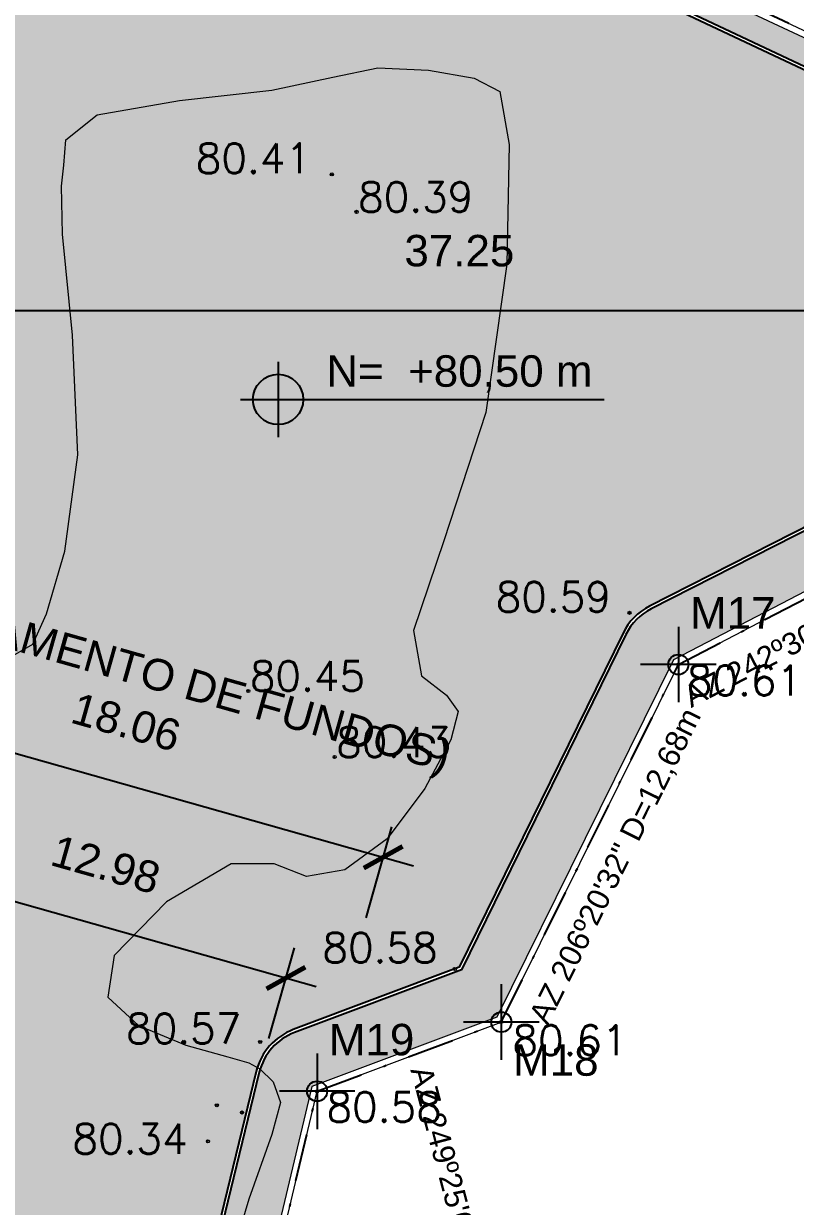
# Model space of a CAD drawing. Header units: inches. Extents: x 1286 to 7442, y -84 to 3420.
# Drawn here: x 2024.01 to 2048.55, y 87.7 to 125.29 of the extents above; entities that cross this region are included whole.
import ezdxf

# ---------------------------------------------------------------- set-up
doc = ezdxf.new("R2010")
doc.units = ezdxf.units.IN
doc.header["$LTSCALE"] = 3
doc.header["$MEASUREMENT"] = 0
doc.linetypes.add('DASHDOT', pattern=[1, 0.5, -0.25, 0, -0.25])
for name, color, linetype in [('ARQ_COTAS', 133, 'Continuous'), ('ARQ_HATCH', 8, 'Continuous'), ('ARQ_LIMITE', 6, 'DASHDOT'), ('ARQ_NÍVEIS', 160, 'Continuous'), ('ARQ_PONTO', 133, 'Continuous'), ('ARQ_RUA', 250, 'Continuous'), ('ARQ_TEXTO', 133, 'Continuous')]:
    doc.layers.add(name, color=color, linetype=linetype)
doc.layers.add('ARQ_TOPOGRAFIA', color=8, linetype='Continuous', lineweight=5)
doc.layers.add('ARQ_VISTA', color=2, linetype='Continuous', lineweight=5)
doc.styles.add('1-500', font='arial.ttf', dxfattribs={"height": 1})
doc.styles.add('ROMAN', font='romans__.ttf', dxfattribs={"height": 0.75})
doc.dimstyles.new('1 - 500', dxfattribs={"dimscale": 2, "dimtxt": 1, "dimasz": 0.5, "dimexe": 0.5, "dimexo": 0.5, "dimgap": 0.7, "dimtad": 1, "dimzin": 4, "dimdsep": 46, "dimtxsty": '1-500', "dimblk": 'ARCHTICK', "dimcen": 0.1, "dimdle": 0.5, "dimclrd": 256, "dimclre": 256, "dimclrt": 256, "dimazin": 0, "dimtfac": 1, "dimtix": 1, "dimtofl": 0, "dimtmove": 2, "dimatfit": 3, "dimldrblk": 'OPEN90', "dimfxl": 1, "dimfxlon": 1, "dimtolj": 1, "dimtzin": 0, "dimlwd": -1, "dimlwe": -1, "dimarcsym": 0})

# ---------------------------------------------------------------- blocks, each defined once
blk = doc.blocks.new('_ArchTick')
at = {"color": 0, "linetype": 'ByBlock', "const_width": 0.15}
blk.add_lwpolyline([(-0.5, -0.5), (0.5, 0.5)], dxfattribs=at)
blk = doc.blocks.new('*D29')
at = {"layer": 'ARQ_COTAS', "transparency": 16777216}
for p, q in [((2019.3163009199, 96.55852935279495), (2020.131720381161, 99.44558513718789)), ((2018.897561965943, 98.75503969614397), (2033.315912349072, 94.6827236829779)), ((2031.809947446767, 93.02982631380314), (2032.625366908028, 95.91688209819608))]:
    blk.add_line(p, q, dxfattribs=at)
at = {"layer": 'Defpoints', "color": 0, "transparency": 16777216}
for p in [(2019.014198933147, 95.48891386068658), (2032.353560420941, 94.95453017006503), (2031.507845460014, 91.96021082169477)]:
    blk.add_point(p, dxfattribs=at)
at = {"layer": 'ARQ_COTAS', "transparency": 16777216}
for p, rotation in [((2019.859913894074, 98.48323320905683), 164.2282083233082), ((2032.353560420941, 94.95453017006503), 344.2282083233083)]:
    blk.add_blockref('_ArchTick', p, dxfattribs=dict(at, rotation=rotation))
at = {"layer": 'ARQ_COTAS', "transparency": 16777216, "insert": (2026.626043289624, 98.55752528812991), "char_height": 1, "attachment_point": 5, "rotation": 344.2282083233082, "style": '1-500'}
blk.add_mtext('\\A1;12.98', dxfattribs=at)
blk = doc.blocks.new('_Open90')
at = {"color": 0, "linetype": 'ByBlock', "lineweight": -2}
for p, q in [((-0.5, 0.5), (0, 0)), ((0, 0), (-1, 0)), ((0, 0), (-0.5, -0.5))]:
    blk.add_line(p, q, dxfattribs=at)
blk = doc.blocks.new('*D33')
at = {"layer": 'ARQ_COTAS', "transparency": 16777216}
for p, q in [((2019.24357175476, 117.3870295444162), (2019.24357175476, 115.1603023341172)), ((2056.49131819111, 117.2278345703152), (2056.49131819111, 115.1603023341172)), ((2057.49131819111, 116.1603023341172), (2018.24357175476, 116.1603023341172))]:
    blk.add_line(p, q, dxfattribs=at)
at = {"layer": 'Defpoints', "color": 0, "transparency": 16777216}
for p in [(2019.24357175476, 118.3870295444162), (2056.49131819111, 118.2278345703152), (2019.24357175476, 116.1603023341172)]:
    blk.add_point(p, dxfattribs=at)
at = {"layer": 'ARQ_COTAS', "transparency": 16777216, "rotation": 180}
blk.add_blockref('_ArchTick', (2019.24357175476, 116.1603023341172), dxfattribs=at)
at = {"layer": 'ARQ_COTAS', "transparency": 16777216}
blk.add_blockref('_ArchTick', (2056.49131819111, 116.1603023341172), dxfattribs=at)
at = {"layer": 'ARQ_COTAS', "transparency": 16777216, "insert": (2037.867444972935, 118.0712163859589), "char_height": 1, "attachment_point": 5, "style": '1-500'}
blk.add_mtext('\\A1;37.25', dxfattribs=at)
blk = doc.blocks.new('*D86')
at = {"layer": 'ARQ_COTAS', "transparency": 16777216}
for p, q in [((2017.518984834227, 101.7762619625754), (2018.334117864368, 104.663398631175)), ((2017.100027964788, 103.972730751689), (2036.407335007506, 98.52164703100266)), ((2034.901534097878, 96.86860026198337), (2035.716667128019, 99.755736930583))]:
    blk.add_line(p, q, dxfattribs=at)
at = {"layer": 'Defpoints', "color": 0, "transparency": 16777216}
for p in [(2035.444956117972, 98.79335804104983), (2015.96210938764, 96.2619323696448), (2033.344658651291, 91.35427066905277)]:
    blk.add_point(p, dxfattribs=at)
at = {"layer": 'ARQ_COTAS', "transparency": 16777216}
for p, rotation in [((2018.062406854321, 103.7010197416419), 164.2338926832976), ((2035.444956117972, 98.79335804104983), 344.2338926832977)]:
    blk.add_blockref('_ArchTick', p, dxfattribs=dict(at, rotation=rotation))
at = {"layer": 'ARQ_COTAS', "transparency": 16777216, "insert": (2027.272805202409, 103.0858840016417), "char_height": 1, "attachment_point": 5, "rotation": 344.23389268329765, "style": '1-500'}
blk.add_mtext('\\A1;18.06', dxfattribs=at)
blk = doc.blocks.new('n')
at = {"layer": 'ARQ_NÍVEIS'}
h = blk.add_hatch(color=256, dxfattribs=at)
h.dxf.hatch_style = 1
h.paths.add_polyline_path([(0.09999999997671694, 0), (0, 0), (0, -0.09999999962747097, 0.4142135623730951)])
h.paths.add_polyline_path([(0, 0.09999999962747097, 0.4142135623730951), (-0.09999999997671694, 0), (0, 0)])
blk.add_line((-0.1500000000232831, 0), (1.295434644723301, 0), dxfattribs=at)
at = {"layer": 'ARQ_NÍVEIS', "flags": 128}
blk.add_lwpolyline([(0, 0.150000000372529), (0, -0.150000000372529)], dxfattribs=at)
at = {"layer": 'ARQ_NÍVEIS'}
blk.add_circle((0, 0), 0.1, dxfattribs=at)

msp = doc.modelspace()

# ---------------------------------------------------------------- hatches: boundary and pattern name
at = {"layer": 'ARQ_HATCH', "transparency": 33554534}
h = msp.add_hatch(color=124, dxfattribs=at)
h.dxf.hatch_style = 1
edge = h.paths.add_edge_path()
edge.add_line((2028.982420022144, 160.1009644051055), (2036.037899357385, 147.5638784956816))
edge.add_line((2036.037899357385, 147.5638784956816), (2036.164783690469, 129.8808690338533))
edge.add_arc((2037.964737353313, 129.8937845910489), 1.799999999999999, 180.4111184818888, 254.1232347868488)
edge.add_line((2037.472312815912, 128.1624504017699), (2043.582633305223, 126.4245584575392))
edge.add_line((2043.582633305223, 126.4245584575392), (2054.45753002885, 121.2969530645334))
edge.add_line((2054.45753002885, 121.2969530645334), (2053.639370916716, 119.7943686030765))
edge.add_line((2053.639370916716, 119.7943686030765), (2056.49131819111, 118.2278345703152))
edge.add_line((2056.49131819111, 118.2278345703152), (2053.097080742575, 111.3289530570344))
edge.add_line((2053.097080742575, 111.3289530570344), (2043.96296777016, 106.6891202506587))
edge.add_arc((2044.77816516696, 105.0842983900616), 1.799999999999999, 116.9290907431546, 153.8830154237984)
edge.add_line((2043.161950347079, 105.8766680361217), (2037.934595343798, 95.21431030057974))
edge.add_line((2037.934595343798, 95.21431030057974), (2032.624081229997, 93.22004556352283))
edge.add_arc((2033.256888400558, 91.53494761833164), 1.800000000000321, 110.5827332012862, 166.3342500322445)
edge.add_line((2031.507845460014, 91.96021082169474), (2027.348869095008, 74.85497295117057))
edge.add_line((2027.348869095008, 74.85497295117057), (2017.504240145794, 71.20797621217501))
edge.add_arc((2018.129532311673, 69.52007523543159), 1.800000000000386, 110.3274248843808, 164.5560199166134)
edge.add_line((2016.394528007528, 69.99940817254061), (2012.125594910373, 54.54748170500726))
edge.add_arc((2013.860599214519, 54.06814876789839), 1.800000000000331, 164.5560199166179, 222.0668745643394)
edge.add_line((2012.524345233652, 52.86215320463185), (2013.570992263044, 51.70245883909164))
edge.add_line((2013.570992263044, 51.70245883909164), (2013.572252011789, 51.80779682869587))
edge.add_line((2013.572252011789, 51.80779682869587), (2018.006066634503, 69.59663372712453))
edge.add_line((2018.006066634503, 69.59663372712453), (2028.922114329251, 73.58973905169981))
edge.add_line((2028.922114329251, 73.58973905169981), (2033.174660159413, 91.50406833278808))
edge.add_line((2033.174660159413, 91.50406833278808), (2039.057751981737, 93.71335397156219))
edge.add_line((2039.057751981737, 93.71335397156219), (2044.679798791519, 105.0676289597054))
edge.add_line((2044.679798791519, 105.0676289597054), (2054.390403832685, 110.1222754252863))
edge.add_line((2054.390403832685, 110.1222754252863), (2058.768197250945, 119.0308462588905))
edge.add_line((2058.768197250945, 119.0308462588905), (2056.077823815067, 120.5086300825888))
edge.add_line((2056.077823815067, 120.5086300825888), (2056.491626611712, 121.2685967481494))
edge.add_line((2056.491626611712, 121.2685967481494), (2043.823313466149, 127.1929977712326))
edge.add_line((2043.823313466149, 127.1929977712326), (2036.97287297717, 128.9490159871642))
edge.add_line((2036.97287297717, 128.9490159871642), (2036.867831135675, 147.924238867097))
edge.add_line((2036.867831135675, 147.924238867097), (2029.766747941721, 160.5423595960302))
edge.add_line((2029.766747941721, 160.5423595960302), (2028.982420022144, 160.1009644051055))
at = {"layer": 'ARQ_HATCH'}
h = msp.add_hatch(dxfattribs=at)
h.set_pattern_fill('HONEY', color=8, scale=2, angle=315)
h.set_pattern_definition([(315, (0, 0), (0.4182581518689039, -0.1120719340210068), [0.25, -0.5]), (75.00000000000006, (0, 0), (-0.1120719340210065, 0.4182581518689039), [0.25, -0.5]), (14.99999999999995, (0, 0), (0.3061862178478974, 0.3061862178478972), [-0.5, 0.25])])
edge = h.paths.add_edge_path()
edge.add_line((2027.264263873145, 74.93027181012508), (2031.410676407761, 91.98383655521494))
edge.add_arc((2033.256888400558, 91.53494761833191), 1.900000000000196, 110.58273320129791, 166.3342500322517, ccw=False)
edge.add_line((2032.588925276076, 93.31366211603343), (2037.86227917266, 95.29397202513368))
edge.add_line((2037.86227917266, 95.29397202513368), (2043.072160634863, 105.9206885720141))
edge.add_arc((2044.77816516696, 105.0842983900613), 1.900000000000084, 116.9290907431349, 153.8830154237829, ccw=False)
edge.add_line((2043.917679025893, 106.7782770206919), (2053.022069696935, 111.4030118630496))
edge.add_line((2053.022069696935, 111.4030118630496), (2056.359390164587, 118.1862080381203))
edge.add_line((2056.359390164587, 118.1862080381203), (2053.503901311252, 119.7546874097703))
edge.add_line((2053.503901311252, 119.7546874097703), (2054.319026549484, 121.2517000310854))
edge.add_line((2054.319026549484, 121.2517000310854), (2043.547395978262, 126.33061456353))
edge.add_line((2043.547395978262, 126.33061456353), (2037.444955897168, 128.0662651690322))
edge.add_arc((2037.964737353313, 129.8937845910488), 1.900000000000024, 180.4111184818863, 254.12323478683828, ccw=False)
edge.add_line((2036.064786264756, 129.8801515028979), (2035.938087219433, 147.5373386653158))
edge.add_line((2035.938087219433, 147.5373386653158), (2028.886049742801, 160.0683086363287))
edge.add_line((2028.886049742801, 160.0683086363287), (2019.551983432844, 156.9053925044673))
edge.add_line((2019.551983432844, 156.9053925044673), (2019.224547345852, 96.38867509817993))
edge.add_arc((2015.224605895302, 96.41031746797296), 3.999999999999855, 270.00000000175544, 359.68999437549314, ccw=False)
edge.add_line((2015.224605895424, 92.41031746797293), (1829.908059321895, 92.41031746228455))
edge.add_line((1829.908059321895, 92.41031746228455), (1821.139023796369, 51.94682778435836))
edge.add_line((1821.139023796369, 51.94682778435836), (1820.715427310113, 49.99220096145027))
edge.add_line((1820.715427310113, 49.99220096145027), (1819.882381543604, 46.14822762181966))
edge.add_line((1819.882381543604, 46.14822762181966), (1820.586895520249, 45.27151838692734))
edge.add_line((1820.586895520249, 45.27151838692734), (1825.661573923055, 45.25360175867486))
edge.add_line((1825.661573923055, 45.25360175867486), (1825.661079643, 45.11360263122397))
edge.add_line((1825.661079643, 45.11360263122397), (1837.917567904201, 45.07032994939748))
edge.add_line((1837.917567904201, 45.07032994939748), (1837.918238712847, 45.2603287652306))
edge.add_line((1837.918238712847, 45.2603287652306), (1843.088203466844, 45.24207571957579))
edge.add_line((1843.088203466844, 45.24207571957579), (1847.116079432678, 49.56277483984577))
edge.add_arc((1847.481808680162, 49.22183185702399), 0.5000000000000102, 89.76917005364379, 137.0088045831847, ccw=False)
edge.add_line((1847.483823046, 49.72182779933785), (1868.081214267397, 49.63884576341572))
edge.add_arc((1868.079199901558, 49.13884982110188), 0.5000000000000427, 33.18397013226132, 89.76917005364379, ccw=False)
edge.add_line((1868.497658638882, 49.4125143696976), (1870.97321147254, 45.62716212635685))
edge.add_line((1870.97321147254, 45.62716212635685), (1900.946390571415, 45.50640725026851))
edge.add_line((1900.946390571415, 45.50640725026851), (1898.819867647587, 48.7384985865132))
edge.add_arc((1899.23756746294, 49.01332009996092), 0.4999999999999962, 89.76917005364379, 213.3425265700413, ccw=False)
edge.add_line((1899.239581828779, 49.51331604227477), (1901.823614057921, 49.50290558529223))
edge.add_arc((1901.821599692082, 49.00290964297859), 0.4999999999998438, 34.945122172554875, 89.76917005364368, ccw=False)
edge.add_line((1902.23145021172, 49.28930543825498), (1904.885958721593, 45.49053565846148))
edge.add_line((1904.885958721593, 45.49053565846148), (1942.564058627547, 45.33873947193155))
edge.add_line((1942.564058627547, 45.33873947193155), (1940.437535703718, 48.57083080817624))
edge.add_arc((1940.855235519072, 48.84565232162396), 0.4999999999999962, 89.76917005364379, 213.3425265700413, ccw=False)
edge.add_line((1940.857249884911, 49.3456482639378), (1943.257650033538, 49.33597761733893))
edge.add_arc((1943.255635667699, 48.8359816750252), 0.4999999999999291, 34.94512216524589, 89.76917005364379, ccw=False)
edge.add_line((1943.665486187374, 49.12237747024937), (1946.319994696487, 45.32360769051108))
edge.add_line((1946.319994696487, 45.32360769051108), (1986.561594563938, 45.161483766667))
edge.add_line((1986.561594563938, 45.161483766667), (1983.054542666225, 48.30180528033523))
edge.add_arc((1983.388083589192, 48.67429749865212), 0.4999999999999505, 89.76917005364379, 228.1577621708837, ccw=False)
edge.add_line((1983.390097955031, 49.17429344096593), (1987.305575118959, 49.158518906066))
edge.add_arc((1987.30356075312, 48.65852296375247), 0.4999999999997231, 48.46062740960389, 89.76917005364368, ccw=False)
edge.add_line((1987.635128033179, 49.03277306568157), (1990.328791761928, 46.64631878996843))
edge.add_line((1990.328791761928, 46.64631878996843), (2013.483794201778, 46.55301459553719))
edge.add_line((2013.483794201778, 46.55301459553719), (2013.545179060348, 51.58180582048205))
edge.add_line((2013.545179060348, 51.58180582048205), (2012.450108901382, 52.7951534511168))
edge.add_arc((2013.860599214518, 54.06814876789851), 1.899999999999849, 164.556019916617, 222.0668745643654, ccw=False)
edge.add_line((2012.029205782365, 54.57411131262442), (2016.29813887952, 70.02603778015782))
edge.add_arc((2018.129532311673, 69.52007523543185), 1.900000000000261, 110.32742488438049, 164.556019916619, ccw=False)
edge.add_line((2017.469501692134, 71.30174848866083), (2027.264263873145, 74.93027181012508))
h.paths.add_polyline_path([(1891.92789943967, 70.99772158402979), (1891.815981584132, 65.09878317160232), (1891.770455676794, 62.69921500383526), (1891.658537821256, 56.80027659140782), (1864.713386937372, 57.31149459255134), (1864.982748555785, 71.50893958517332)], flags=16)

# ---------------------------------------------------------------- linework, layer by layer
at = {"layer": 'ARQ_LIMITE'}
msp.add_lwpolyline([(2056.768954649237, 121.3596924900808), (2043.891094071925, 127.382089434544), (2037.172015684238, 129.104434743876), (2037.06754120901, 147.9771660718866), (2018.122519126209, 181.6411254036971), (2010.089927579847, 199.6688570178844), (2002.34067173921, 209.8162104379185), (1990.860758651299, 216.9020706679471), (1967.983358651304, 225.2690706684978), (1944.921458651301, 233.5713706690616), (1920.735258651275, 240.1220706686177), (1908.659158651299, 241.552670669163), (1862.414958651283, 243.0698706678845), (1819.12765865085, 43.32667067123428), (1856.89280388899, 43.1933372825183), (1888.226184636285, 42.53057066945211), (2013.661578799441, 42.55230025796072), (2013.771958651301, 51.7820706687667), (2018.174458651298, 69.44527066906767), (2029.091858651274, 73.43887066876368), (2033.344658651291, 91.35427066905277), (2039.201958651294, 93.5538706689872), (2044.830058651296, 104.9203706685253), (2054.540958651272, 109.975170668567)], dxfattribs=at)
at = {"layer": 'ARQ_PONTO'}
for points in [[(2044.830058651296, 106.1203706685253), (2044.830058651296, 103.7203706685253)], [(2046.030058651296, 104.9203706685253), (2043.630058651296, 104.9203706685253)], [(2039.201958651294, 94.75387066898719), (2039.201958651294, 92.35387066898721)], [(2040.401958651294, 93.5538706689872), (2038.001958651294, 93.5538706689872)], [(2033.344658651291, 92.55427066905276), (2033.344658651291, 90.15427066905278)], [(2034.544658651291, 91.35427066905277), (2032.144658651291, 91.35427066905277)]]:
    msp.add_lwpolyline(points, dxfattribs=at)
for centre in [(2044.830058651296, 104.9203706685253), (2039.201958651294, 93.5538706689872), (2033.344658651291, 91.35427066905277)]:
    msp.add_circle(centre, 0.32, dxfattribs=at)
at = {"layer": 'ARQ_RUA'}
for points in [[(1865.003940472295, 92.51031746336186), (2015.224605895422, 92.51031746797292, 0.4126297152386094), (2019.124548809588, 96.38921615742494), (2019.451798285091, 156.871444039835), (2028.982420022144, 160.1009644051055), (2036.037899357385, 147.5638784956816), (2036.16478369047, 129.8808690338533, 0.3331991472201927), (2037.472312815912, 128.1624504017699), (2043.582633305223, 126.4245584575392), (2054.45753002885, 121.2969530645334), (2053.639370916716, 119.7943686030765), (2056.49131819111, 118.2278345703152), (2053.097080742575, 111.3289530570344), (2043.96296777016, 106.6891202506587, 0.1626539747151299), (2043.161950347079, 105.8766680361217), (2037.934595343798, 95.21431030057974), (2032.624081229996, 93.22004556352283, 0.2481767017898104), (2031.507845460014, 91.96021082169474), (2027.348869095008, 74.85497295117057), (2017.504240145794, 71.20797621217501, 0.2411339360085609), (2016.394528007528, 69.99940817254061), (2012.125594910373, 54.54748170500726, 0.2563417893826362), (2012.524345233652, 52.86215320463185), (2013.570992263044, 51.70245883909164)], [(2028.886049742801, 160.0683086363288), (2035.938087219433, 147.5373386653158), (2036.064786264756, 129.8801515028979, 0.3331991472202022), (2037.444955897168, 128.0662651690322), (2043.547395978262, 126.33061456353), (2054.319026549484, 121.2517000310854), (2053.503901311252, 119.7546874097703), (2056.359390164587, 118.1862080381203), (2053.022069696935, 111.4030118630496), (2043.917679025893, 106.7782770206919, 0.16265397471514), (2043.072160634863, 105.9206885720139), (2037.86227917266, 95.29397202513368), (2032.588925276076, 93.31366211603343, 0.2481767017898029), (2031.410676407761, 91.9838365552149), (2027.264263873145, 74.93027181012508), (2017.469501692134, 71.30174848866073, 0.2411339360085654), (2016.29813887952, 70.02603778015778), (2012.029205782365, 54.57411131262441, 0.2563417893826386), (2012.450108901382, 52.79515345111705), (2013.569230657181, 51.55515643387223)]]:
    msp.add_lwpolyline(points, format="xyb", dxfattribs=at)
at = {"layer": 'ARQ_TOPOGRAFIA', "ltscale": 0.4000000059604645}
for p, q in [((2033.841775148747, 123.5962501209028), (2035.272046771122, 123.8866478282757)), ((2035.272046771122, 123.8866478282757), (2036.886992766773, 123.8121575213768)), ((2036.886992766773, 123.8121575213768), (2038.336284675072, 123.5588239695676)), ((2031.904945237377, 123.1760468747266), (2033.841775148747, 123.5962501209028)), ((2038.336284675072, 123.5588239695676), (2039.153287096608, 123.139596568773)), ((2028.966067762307, 122.852724604661), (2031.904945237377, 123.1760468747266)), ((2039.153287096608, 123.139596568773), (2039.447697999527, 121.4539159558512)), ((2026.354188121873, 122.3982587050446), (2028.966067762307, 122.852724604661)), ((2025.359428620886, 121.6038896053828), (2026.354188121873, 122.3982587050446)), ((2025.291684516782, 120.7926289405473), (2025.359428620886, 121.6038896053828)), ((2039.447697999527, 121.4539159558512), (2039.376110734611, 117.6441639758445)), ((2025.22252244606, 120.1275793093987), (2025.291684516782, 120.7926289405473)), ((2033.8117586513, 120.5038706682421), (2033.8117586513, 120.5038706682421)), ((2025.250421608496, 118.6004359129615), (2025.22252244606, 120.1275793093987)), ((2034.599258651277, 119.3102706692912), (2034.599258651277, 119.3102706692912)), ((2025.569844784175, 115.3891441453047), (2025.250421608496, 118.6004359129615)), ((2039.376110734611, 117.6441639758445), (2038.706366815069, 112.9379960562833)), ((2025.732276511048, 111.5880575556107), (2025.569844784175, 115.3891441453047)), ((2038.706366815069, 112.9379960562833), (2037.377796117089, 108.8555338684268)), ((2025.326953678497, 108.5230466075041), (2025.732276511048, 111.5880575556107)), ((2037.377796117089, 108.8555338684268), (2036.404433806591, 106.0014904815503)), ((2024.737100822811, 106.5296412821658), (2025.326953678497, 108.5230466075041)), ((2024.303577517439, 105.5636819679089), (2024.737100822811, 106.5296412821658)), ((2043.276558651287, 106.5647706690975), (2043.276558651287, 106.5647706690975)), ((2036.404433806591, 106.0014904815503), (2036.669199616026, 104.5594574086167)), ((2023.403795837297, 105.0525911938198), (2024.303577517439, 105.5636819679089)), ((2044.830058651296, 104.9203706685253), (2044.830058651296, 104.9203706685253)), ((2036.669199616026, 104.5594574086167), (2037.455846254208, 103.9439485449143)), ((2031.157458651276, 104.0799706693538), (2031.157458651276, 104.0799706693538)), ((2037.455846254208, 103.9439485449143), (2037.831328363991, 103.4325051609226)), ((2037.831328363991, 103.4325051609226), (2037.594575347513, 102.5238556362488)), ((2037.594575347513, 102.5238556362488), (2036.772034260317, 100.9781806137212)), ((2033.900958651288, 101.9789706695624), (2033.900958651288, 101.9789706695624)), ((2036.772034260317, 100.9781806137212), (2035.5682480125, 99.38028264639752)), ((2035.5682480125, 99.38028264639752), (2034.231480901526, 98.39548947883623)), ((2030.612909587177, 98.58779517968969), (2028.557405803982, 97.37732068111973)), ((2031.981203181425, 98.58362755773442), (2030.612909587177, 98.58779517968969)), ((2033.006786920003, 98.18660769460575), (2031.981203181425, 98.58362755773442)), ((2034.231480901526, 98.39548947883623), (2033.006786920003, 98.18660769460575)), ((2028.557405803982, 97.37732068111973), (2026.888327771932, 95.66701432725267)), ((2026.888327771932, 95.66701432725267), (2026.689653443394, 94.34352007357256)), ((2037.725658651285, 95.24247066898124), (2037.725658651285, 95.24247066898124)), ((2026.689653443394, 94.34352007357256), (2027.668592546794, 93.44421646406727)), ((2027.668592546794, 93.44421646406727), (2029.175709570776, 92.82233383914308)), ((2039.201958651294, 93.5538706689872), (2039.201958651294, 93.5538706689872)), ((2031.535958651297, 92.92237066885309), (2031.535958651297, 92.92237066885309)), ((2029.175709570776, 92.82233383914308), (2030.511756269745, 92.44377513637619)), ((2030.511756269745, 92.44377513637619), (2031.17734216982, 92.26174056937771)), ((2031.17734216982, 92.26174056937771), (2031.522320618202, 92.06594683265166)), ((2031.522320618202, 92.06594683265166), (2031.944169882587, 91.65079053899126)), ((2031.944169882587, 91.65079053899126), (2032.181624091627, 90.99287144129949)), ((2032.181624091627, 90.99287144129949), (2031.905031449704, 89.97512304631846)), ((2033.344658651291, 91.35427066905277), (2033.344658651291, 91.35427066905277)), ((2030.156958651281, 90.90807066893058), (2030.156958651281, 90.90807066893058)), ((2030.959058651282, 90.6788706689872), (2030.959058651282, 90.6788706689872)), ((2031.905031449704, 89.97512304631846), (2031.169940603042, 87.92361070250945)), ((2029.873158651277, 89.76227066887395), (2029.873158651277, 89.76227066887395)), ((2031.169940603042, 87.92361070250945), (2030.163820196514, 84.50034630706386))]:
    msp.add_line(p, q, dxfattribs=at)
for centre in [(2033.8117586513, 120.5038706682421), (2034.599258651277, 119.3102706692912), (2043.276558651287, 106.5647706690975), (2044.830058651296, 104.9203706685253), (2031.157458651276, 104.0799706693538), (2033.900958651288, 101.9789706695624), (2037.725658651285, 95.24247066898124), (2039.201958651294, 93.5538706689872), (2031.535958651297, 92.92237066885309), (2033.344658651291, 91.35427066905277), (2030.156958651281, 90.90807066893058), (2030.959058651282, 90.6788706689872), (2029.873158651277, 89.76227066887395)]:
    msp.add_circle(centre, 0.05000000000000001, dxfattribs=at)
for p in [(2033.8117586513, 120.5038706682421), (2034.599258651277, 119.3102706692912), (2043.276558651287, 106.5647706690975), (2044.830058651296, 104.9203706685253), (2031.157458651276, 104.0799706693538), (2033.900958651288, 101.9789706695624), (2037.725658651285, 95.24247066898124), (2039.201958651294, 93.5538706689872), (2031.535958651297, 92.92237066885309), (2033.344658651291, 91.35427066905277), (2030.156958651281, 90.90807066893058), (2030.959058651282, 90.6788706689872), (2029.873158651277, 89.76227066887395)]:
    msp.add_point(p, dxfattribs=at)
at = {"layer": 'ARQ_VISTA'}
for points in [[(2056.768954649237, 121.3596924900808), (2043.891094071925, 127.382089434544), (2037.172015684238, 129.104434743876), (2037.06754120901, 147.9771660718866), (2018.122519126209, 181.6411254036971), (2010.089927579847, 199.6688570178844), (2002.34067173921, 209.8162104379185), (1990.860758651299, 216.9020706679471), (1967.983358651304, 225.2690706684978), (1944.921458651301, 233.5713706690616), (1920.735258651275, 240.1220706686177), (1908.659158651299, 241.552670669163), (1862.414958651283, 243.0698706678845), (1862.371898538708, 242.8711757925316)], [(1862.371898538708, 242.8711757925316), (1908.644088013264, 241.3530575028518), (1920.697147466117, 239.9251870099063), (1944.861345405688, 233.3804461480986), (1967.91513812327, 225.0810647748312), (1990.772990741956, 216.7212138794859), (2002.204161046221, 209.6654396396118), (2009.916769012993, 199.5660752053397), (2017.94363848224, 181.551185781609), (2036.867831135675, 147.924238867097), (2036.97287297717, 128.9490159871642), (2043.823313466149, 127.1929977712326), (2056.491626611712, 121.2685967481494)], [(2054.390403832685, 110.1222754252863), (2044.679798791519, 105.0676289597054), (2039.057751981737, 93.71335397156219), (2033.174660159413, 91.50406833278808), (2028.922114329251, 73.58973905169981), (2018.006066634503, 69.59663372712453), (2013.572252011789, 51.80779682869587), (2013.567469051319, 51.4078540286526), (2013.767454750818, 51.4054623774086), (2013.771958651301, 51.78207066876666), (2018.174458651298, 69.4452706690677), (2029.091858651274, 73.43887066876366), (2033.344658651291, 91.35427066905277), (2039.201958651294, 93.5538706689872), (2044.830058651296, 104.9203706685253), (2054.540958651272, 109.975170668567)]]:
    msp.add_lwpolyline(points, dxfattribs=at)

# ---------------------------------------------------------------- block references
at = {"layer": 'ARQ_TEXTO', "xscale": 8, "yscale": 8, "zscale": 8}
msp.add_blockref('n', (2032.105946986203, 113.3465153446587), dxfattribs=at)

# ---------------------------------------------------------------- texts
at = {"layer": 'ARQ_NÍVEIS', "insert": (2033.578674192404, 114.7518990058807), "char_height": 1, "attachment_point": 1, "style": '1-500'}
msp.add_mtext_dynamic_manual_height_columns('\\pi0.058206;N=  +80,50 m', width=8.384488403819917, gutter_width=8, heights=[0], dxfattribs=at)
at = {"layer": 'ARQ_PONTO', "attachment_point": 1, "style": '1-500'}
for s, width, gutter_width, insert, char_height, rotation in [('AZ 115º03\'48" D=14,22m\\P', 12.12092261727407, 3.499999999999999, (2045.95021731674, 127.8227649867181), 0.6999999999999998, 334.9366197375556), ('AZ 242º30\'06" D=10,95m\\P', 11.60915149611917, 3.499999999999998, (2044.913610560332, 104.1535069102148), 0.6999999999999997, 27.498261149748107), ('(AFASTAMENTO DE FUNDOS)', 19.98339699863575, 5, (2018.418819045536, 107.9015473057104), 1, 344.2338926832979), ('AZ 206º20\'32" D=12,68m\\P', 11.60915149611917, 3.499999999999998, (2040.050262469994, 93.73627084263188), 0.6999999999999997, 63.65777842372962), ('AZ 249º25\'02" D=6,26m\\P', 11.60915149611917, 3.499999999999998, (2036.982619642474, 92.21792632042693), 0.6999999999999997, 284.8016216533939)]:
    msp.add_mtext_dynamic_manual_height_columns(s, width=width, gutter_width=gutter_width, heights=[0], dxfattribs=dict(at, insert=insert, char_height=char_height, rotation=rotation))
at = {"layer": 'ARQ_PONTO', "char_height": 1, "attachment_point": 1, "style": '1-500'}
for s, insert in [('M17', (2045.204144239908, 107.0625893637653)), ('M19', (2033.718744239903, 93.49648936429276)), ('M18', (2039.576044239906, 92.84721211820624))]:
    msp.add_mtext_dynamic_manual_height_columns(s, width=1.549114565887976, gutter_width=5, heights=[0], dxfattribs=dict(at, insert=insert))
at = {"layer": 'ARQ_TOPOGRAFIA', "style": 'ROMAN'}
for s, p in [('80.41', (2029.488300910616, 120.5392260089316)), ('80.39', (2034.649258651265, 119.3102706692912)), ('80.59', (2039.020158588293, 106.5958824794538)), ('80.45', (2031.207458651264, 104.0799706693538)), ('80.61', (2045.099260351115, 103.9376432861932)), ('80.43', (2033.950958651276, 101.9789706695624)), ('80.58', (2033.51188114101, 95.44266840105729)), ('80.57', (2027.271947418125, 92.87232123536842)), ('80.61', (2039.551838754724, 92.50147988682465)), ('80.58', (2033.644305031823, 90.37695403618591)), ('80.34', (2025.566445484892, 89.369500453005))]:
    msp.add_text(s, height=0.95, dxfattribs=at).set_placement(p)

# ---------------------------------------------------------------- dimensions: what is measured, and where the dimension line sits
at = {"layer": 'ARQ_COTAS'}
dim = msp.add_linear_dim(base=(2019.24357175476, 116.1603023341172), p1=(2056.49131819111, 118.2278345703152), p2=(2019.24357175476, 118.3870295444162), dimstyle='1 - 500', dxfattribs=at)
dim.commit()
dim.dimension.update_dxf_attribs({"geometry": '*D33', "text_midpoint": (2037.867444972935, 118.0712163859589)})
for p1, p2, distance, picture, middle in [((2015.96210938764, 96.2619323696449), (2033.344658651291, 91.35427066905277), 7.72989459027436, '*D86', (2027.272805202409, 103.0858840016417)), ((2019.014198933146, 95.48891386068662), (2031.507845460014, 91.96021082169474), 3.1114598109505156, '*D29', (2026.626043289624, 98.55752528812991))]:
    dim = msp.add_aligned_dim(p1=p1, p2=p2, distance=distance, dimstyle='1 - 500', dxfattribs=at)
    dim.commit()
    dim.dimension.update_dxf_attribs({"geometry": picture, "text_midpoint": middle})

doc.saveas('drawing.dxf')
